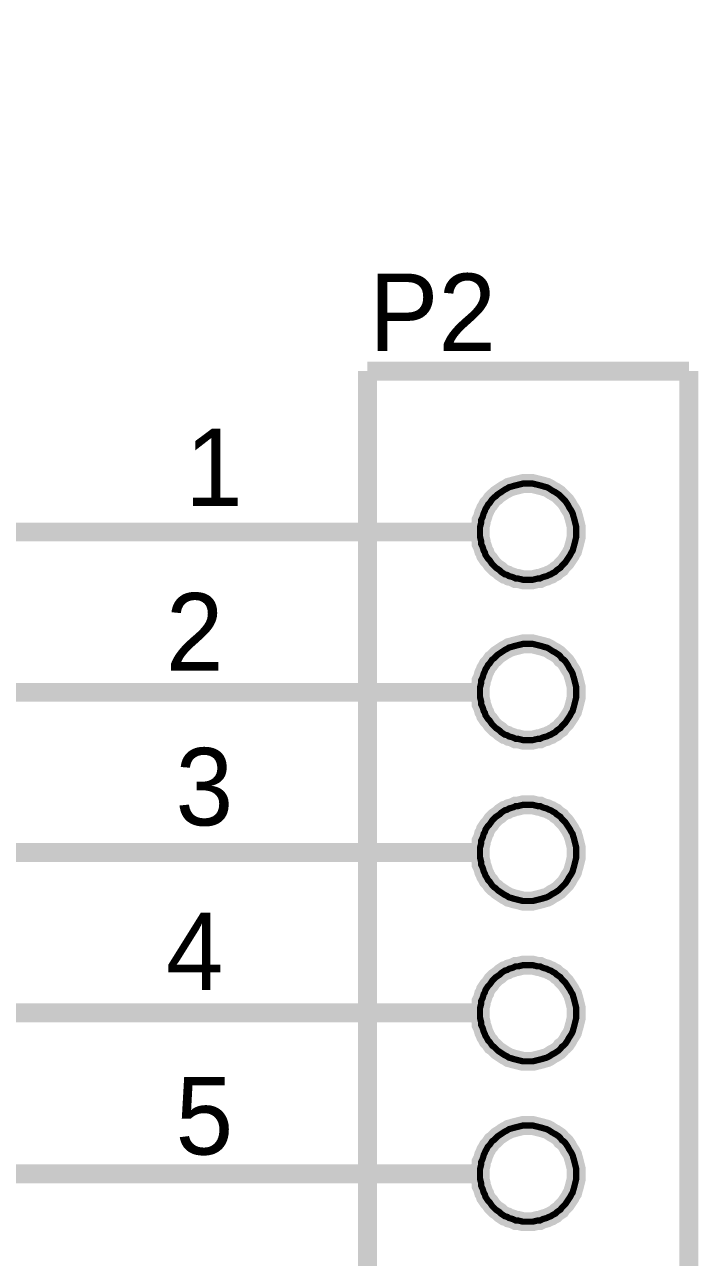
# Model space of a CAD drawing. Header units: millimetres. Extents: x 0 to 11.5, y 0 to 7.6.
# Drawn here: x 7.486 to 7.906, y 2.548 to 3.316 of the extents above; entities that cross this region are included whole.
import ezdxf

# ---------------------------------------------------------------- set-up
doc = ezdxf.new("R2010")
doc.units = ezdxf.units.MM
doc.header["$MEASUREMENT"] = 0
doc.layers.add('Sheet', color=255, linetype='Continuous')

msp = doc.modelspace()

# ---------------------------------------------------------------- linework, layer by layer
at = {"layer": 'Sheet'}
for points, const_width in [([(6.40015, 5.19974), (6.69979, 5.19974), (6.69979, 2.69996), (7.49995, 2.69996)], 0.0118), ([(6.40015, 4.99994), (6.89992, 4.99994), (6.89992, 2.79986), (7.49995, 2.79986)], 0.0118), ([(7.49995, 2.99966), (7.19994, 2.99966), (7.19994, 3.19984), (6.20002, 3.19984)], 0.0118), ([(7.89984, 3.09994), (7.69971, 3.09994)], 0.0118), ([(7.69971, 3.09994), (7.69971, 2.49978)], 0.0118), ([(7.89984, 2.49978), (7.89984, 3.09994)], 0.0118), ([(7.76981, 2.99966), (7.76981, 3.00117), (7.76981, 3.00268), (7.77019, 3.00419), (7.77057, 3.00569), (7.77057, 3.0072), (7.77132, 3.00871), (7.7717, 3.00984), (7.77207, 3.01135), (7.77283, 3.01286), (7.7732, 3.01399), (7.77396, 3.01512), (7.77471, 3.01663), (7.77584, 3.01776), (7.7766, 3.01889), (7.77735, 3.02002), (7.77848, 3.02115), (7.77961, 3.0219), (7.78074, 3.02304), (7.78187, 3.02379), (7.783, 3.02454), (7.78413, 3.0253), (7.78526, 3.02605), (7.78677, 3.02681), (7.7879, 3.02756), (7.78941, 3.02794), (7.79054, 3.02831), (7.79205, 3.02869), (7.79356, 3.02907), (7.79506, 3.02944), (7.79657, 3.02982), (7.79808, 3.02982), (7.79959, 3.02982)], 0.0118), ([(7.79959, 3.02982), (7.79959, 3.02982)], 0.0118), ([(7.79959, 3.02982), (7.80109, 3.02982), (7.8026, 3.02982), (7.80411, 3.02944), (7.80562, 3.02907), (7.80713, 3.02869), (7.80863, 3.02831), (7.80976, 3.02794), (7.81127, 3.02756), (7.81278, 3.02681), (7.81391, 3.02605), (7.81504, 3.0253), (7.81655, 3.02454), (7.81768, 3.02379), (7.81881, 3.02304), (7.81994, 3.0219), (7.82069, 3.02115), (7.82182, 3.02002), (7.82295, 3.01889), (7.82371, 3.01776), (7.82446, 3.01663), (7.82522, 3.01512), (7.82597, 3.01399), (7.82672, 3.01286), (7.82748, 3.01135), (7.82785, 3.00984), (7.82823, 3.00871), (7.82861, 3.0072), (7.82899, 3.00569), (7.82936, 3.00419), (7.82974, 3.00268), (7.82974, 3.00117), (7.82974, 2.99966)], 0.0118), ([(7.76981, 2.99966), (7.76981, 3.00117), (7.76981, 3.00268), (7.77019, 3.00419), (7.77057, 3.00569), (7.77057, 3.0072), (7.77132, 3.00871), (7.7717, 3.00984), (7.77207, 3.01135), (7.77283, 3.01286), (7.7732, 3.01399), (7.77396, 3.01512), (7.77471, 3.01663), (7.77584, 3.01776), (7.7766, 3.01889), (7.77735, 3.02002), (7.77848, 3.02115), (7.77961, 3.0219), (7.78074, 3.02304), (7.78187, 3.02379), (7.783, 3.02454), (7.78413, 3.0253), (7.78526, 3.02605), (7.78677, 3.02681), (7.7879, 3.02756), (7.78941, 3.02794), (7.79054, 3.02831), (7.79205, 3.02869), (7.79356, 3.02907), (7.79506, 3.02944), (7.79657, 3.02982), (7.79808, 3.02982), (7.79959, 3.02982)], 0.0039), ([(7.79959, 3.02982), (7.79959, 3.02982)], 0.0039), ([(7.79959, 3.02982), (7.80109, 3.02982), (7.8026, 3.02982), (7.80411, 3.02944), (7.80562, 3.02907), (7.80713, 3.02869), (7.80863, 3.02831), (7.80976, 3.02794), (7.81127, 3.02756), (7.81278, 3.02681), (7.81391, 3.02605), (7.81504, 3.0253), (7.81655, 3.02454), (7.81768, 3.02379), (7.81881, 3.02304), (7.81994, 3.0219), (7.82069, 3.02115), (7.82182, 3.02002), (7.82295, 3.01889), (7.82371, 3.01776), (7.82446, 3.01663), (7.82522, 3.01512), (7.82597, 3.01399), (7.82672, 3.01286), (7.82748, 3.01135), (7.82785, 3.00984), (7.82823, 3.00871), (7.82861, 3.0072), (7.82899, 3.00569), (7.82936, 3.00419), (7.82974, 3.00268), (7.82974, 3.00117), (7.82974, 2.99966)], 0.0039), ([(7.69971, 2.99966), (7.49995, 2.99966)], 0.0118), ([(7.69971, 2.99966), (7.76981, 2.99966)], 0.0118), ([(7.79959, 2.96988), (7.79808, 2.96988), (7.79657, 2.96988), (7.79506, 2.97026), (7.79356, 2.97063), (7.79205, 2.97063), (7.79054, 2.97139), (7.78941, 2.97177), (7.7879, 2.97214), (7.78677, 2.9729), (7.78526, 2.97327), (7.78413, 2.97403), (7.783, 2.97478), (7.78187, 2.97591), (7.78074, 2.97667), (7.77961, 2.97742), (7.77848, 2.97855), (7.77735, 2.97968), (7.7766, 2.98081), (7.77584, 2.98194), (7.77471, 2.98308), (7.77396, 2.98421), (7.7732, 2.98534), (7.77283, 2.98685), (7.77207, 2.98798), (7.7717, 2.98948), (7.77132, 2.99062), (7.77057, 2.99212), (7.77057, 2.99363), (7.77019, 2.99514), (7.76981, 2.99665), (7.76981, 2.99815), (7.76981, 2.99966)], 0.0118), ([(7.76981, 2.99966), (7.76981, 2.99966)], 0.0118), ([(7.82974, 2.99966), (7.82974, 2.99815), (7.82974, 2.99665), (7.82936, 2.99514), (7.82899, 2.99363), (7.82861, 2.99212), (7.82823, 2.99062), (7.82785, 2.98948), (7.82748, 2.98798), (7.82672, 2.98685), (7.82597, 2.98534), (7.82522, 2.98421), (7.82446, 2.98308), (7.82371, 2.98194), (7.82295, 2.98081), (7.82182, 2.97968), (7.82069, 2.97855), (7.81994, 2.97742), (7.81881, 2.97667), (7.81768, 2.97591), (7.81655, 2.97478), (7.81504, 2.97403), (7.81391, 2.97327), (7.81278, 2.9729), (7.81127, 2.97214), (7.80976, 2.97177), (7.80863, 2.97139), (7.80713, 2.97063), (7.80562, 2.97063), (7.80411, 2.97026), (7.8026, 2.96988), (7.80109, 2.96988), (7.79959, 2.96988)], 0.0118), ([(7.82974, 2.99966), (7.82974, 2.99966), (7.82974, 2.99966), (7.82974, 2.99966), (7.82974, 2.99966), (7.82974, 2.99966), (7.82974, 2.99966), (7.82974, 2.99966), (7.82974, 2.99966), (7.82974, 2.99966), (7.82974, 2.99966), (7.82974, 2.99966), (7.82974, 2.99966), (7.82974, 2.99966), (7.82974, 2.99966), (7.82974, 2.99966), (7.82974, 2.99966), (7.82974, 2.99966), (7.82974, 2.99966), (7.82974, 2.99966), (7.82974, 2.99966), (7.82974, 2.99966), (7.82974, 2.99966), (7.82974, 2.99966), (7.82974, 2.99966), (7.82974, 2.99966), (7.82974, 2.99966), (7.82974, 2.99966), (7.82974, 2.99966), (7.82974, 2.99966), (7.82974, 2.99966), (7.82974, 2.99966), (7.82974, 2.99966)], 0.0118), ([(7.82974, 2.99966), (7.82974, 2.99966)], 0.0118), ([(7.79959, 2.96988), (7.79808, 2.96988), (7.79657, 2.96988), (7.79506, 2.97026), (7.79356, 2.97063), (7.79205, 2.97063), (7.79054, 2.97139), (7.78941, 2.97177), (7.7879, 2.97214), (7.78677, 2.9729), (7.78526, 2.97327), (7.78413, 2.97403), (7.783, 2.97478), (7.78187, 2.97591), (7.78074, 2.97667), (7.77961, 2.97742), (7.77848, 2.97855), (7.77735, 2.97968), (7.7766, 2.98081), (7.77584, 2.98194), (7.77471, 2.98308), (7.77396, 2.98421), (7.7732, 2.98534), (7.77283, 2.98685), (7.77207, 2.98798), (7.7717, 2.98948), (7.77132, 2.99062), (7.77057, 2.99212), (7.77057, 2.99363), (7.77019, 2.99514), (7.76981, 2.99665), (7.76981, 2.99815), (7.76981, 2.99966)], 0.0039), ([(7.76981, 2.99966), (7.76981, 2.99966)], 0.0039), ([(7.82974, 2.99966), (7.82974, 2.99815), (7.82974, 2.99665), (7.82936, 2.99514), (7.82899, 2.99363), (7.82861, 2.99212), (7.82823, 2.99062), (7.82785, 2.98948), (7.82748, 2.98798), (7.82672, 2.98685), (7.82597, 2.98534), (7.82522, 2.98421), (7.82446, 2.98308), (7.82371, 2.98194), (7.82295, 2.98081), (7.82182, 2.97968), (7.82069, 2.97855), (7.81994, 2.97742), (7.81881, 2.97667), (7.81768, 2.97591), (7.81655, 2.97478), (7.81504, 2.97403), (7.81391, 2.97327), (7.81278, 2.9729), (7.81127, 2.97214), (7.80976, 2.97177), (7.80863, 2.97139), (7.80713, 2.97063), (7.80562, 2.97063), (7.80411, 2.97026), (7.8026, 2.96988), (7.80109, 2.96988), (7.79959, 2.96988)], 0.0039), ([(7.82974, 2.99966), (7.82974, 2.99966), (7.82974, 2.99966), (7.82974, 2.99966), (7.82974, 2.99966), (7.82974, 2.99966), (7.82974, 2.99966), (7.82974, 2.99966), (7.82974, 2.99966), (7.82974, 2.99966), (7.82974, 2.99966), (7.82974, 2.99966), (7.82974, 2.99966), (7.82974, 2.99966), (7.82974, 2.99966), (7.82974, 2.99966), (7.82974, 2.99966), (7.82974, 2.99966), (7.82974, 2.99966), (7.82974, 2.99966), (7.82974, 2.99966), (7.82974, 2.99966), (7.82974, 2.99966), (7.82974, 2.99966), (7.82974, 2.99966), (7.82974, 2.99966), (7.82974, 2.99966), (7.82974, 2.99966), (7.82974, 2.99966), (7.82974, 2.99966), (7.82974, 2.99966), (7.82974, 2.99966), (7.82974, 2.99966)], 0.0039), ([(7.82974, 2.99966), (7.82974, 2.99966)], 0.0039), ([(7.76981, 2.89976), (7.76981, 2.90127), (7.76981, 2.90278), (7.77019, 2.90429), (7.77057, 2.90579), (7.77057, 2.9073), (7.77132, 2.90881), (7.7717, 2.90994), (7.77207, 2.91145), (7.77283, 2.91296), (7.7732, 2.91409), (7.77396, 2.91522), (7.77471, 2.91673), (7.77584, 2.91786), (7.7766, 2.91899), (7.77735, 2.92012), (7.77848, 2.92087), (7.77961, 2.922), (7.78074, 2.92313), (7.78187, 2.92389), (7.783, 2.92464), (7.78413, 2.9254), (7.78526, 2.92615), (7.78677, 2.9269), (7.7879, 2.92766), (7.78941, 2.92804), (7.79054, 2.92841), (7.79205, 2.92879), (7.79356, 2.92917), (7.79506, 2.92954), (7.79657, 2.92992), (7.79808, 2.92992), (7.79959, 2.92992)], 0.0118), ([(7.79959, 2.92992), (7.79959, 2.92992)], 0.0118), ([(7.79959, 2.92992), (7.80109, 2.92992), (7.8026, 2.92992), (7.80411, 2.92954), (7.80562, 2.92917), (7.80713, 2.92879), (7.80863, 2.92841), (7.80976, 2.92804), (7.81127, 2.92766), (7.81278, 2.9269), (7.81391, 2.92615), (7.81504, 2.9254), (7.81655, 2.92464), (7.81768, 2.92389), (7.81881, 2.92313), (7.81994, 2.922), (7.82069, 2.92087), (7.82182, 2.92012), (7.82295, 2.91899), (7.82371, 2.91786), (7.82446, 2.91673), (7.82522, 2.91522), (7.82597, 2.91409), (7.82672, 2.91296), (7.82748, 2.91145), (7.82785, 2.90994), (7.82823, 2.90881), (7.82861, 2.9073), (7.82899, 2.90579), (7.82936, 2.90429), (7.82974, 2.90278), (7.82974, 2.90127), (7.82974, 2.89976)], 0.0118), ([(7.76981, 2.89976), (7.76981, 2.90127), (7.76981, 2.90278), (7.77019, 2.90429), (7.77057, 2.90579), (7.77057, 2.9073), (7.77132, 2.90881), (7.7717, 2.90994), (7.77207, 2.91145), (7.77283, 2.91296), (7.7732, 2.91409), (7.77396, 2.91522), (7.77471, 2.91673), (7.77584, 2.91786), (7.7766, 2.91899), (7.77735, 2.92012), (7.77848, 2.92087), (7.77961, 2.922), (7.78074, 2.92313), (7.78187, 2.92389), (7.783, 2.92464), (7.78413, 2.9254), (7.78526, 2.92615), (7.78677, 2.9269), (7.7879, 2.92766), (7.78941, 2.92804), (7.79054, 2.92841), (7.79205, 2.92879), (7.79356, 2.92917), (7.79506, 2.92954), (7.79657, 2.92992), (7.79808, 2.92992), (7.79959, 2.92992)], 0.0039), ([(7.79959, 2.92992), (7.79959, 2.92992)], 0.0039), ([(7.79959, 2.92992), (7.80109, 2.92992), (7.8026, 2.92992), (7.80411, 2.92954), (7.80562, 2.92917), (7.80713, 2.92879), (7.80863, 2.92841), (7.80976, 2.92804), (7.81127, 2.92766), (7.81278, 2.9269), (7.81391, 2.92615), (7.81504, 2.9254), (7.81655, 2.92464), (7.81768, 2.92389), (7.81881, 2.92313), (7.81994, 2.922), (7.82069, 2.92087), (7.82182, 2.92012), (7.82295, 2.91899), (7.82371, 2.91786), (7.82446, 2.91673), (7.82522, 2.91522), (7.82597, 2.91409), (7.82672, 2.91296), (7.82748, 2.91145), (7.82785, 2.90994), (7.82823, 2.90881), (7.82861, 2.9073), (7.82899, 2.90579), (7.82936, 2.90429), (7.82974, 2.90278), (7.82974, 2.90127), (7.82974, 2.89976)], 0.0039), ([(7.49995, 2.89976), (7.19994, 2.89976), (7.19994, 2.59968), (7.49995, 2.59968)], 0.0118), ([(7.69971, 2.89976), (7.49995, 2.89976)], 0.0118), ([(7.69971, 2.89976), (7.76981, 2.89976)], 0.0118), ([(7.79959, 2.86998), (7.79808, 2.86998), (7.79657, 2.86998), (7.79506, 2.87036), (7.79356, 2.87073), (7.79205, 2.87073), (7.79054, 2.87149), (7.78941, 2.87187), (7.7879, 2.87224), (7.78677, 2.873), (7.78526, 2.87337), (7.78413, 2.87413), (7.783, 2.87488), (7.78187, 2.87601), (7.78074, 2.87677), (7.77961, 2.87752), (7.77848, 2.87865), (7.77735, 2.87978), (7.7766, 2.88091), (7.77584, 2.88204), (7.77471, 2.88317), (7.77396, 2.88431), (7.7732, 2.88544), (7.77283, 2.88694), (7.77207, 2.88808), (7.7717, 2.88958), (7.77132, 2.89071), (7.77057, 2.89222), (7.77057, 2.89373), (7.77019, 2.89524), (7.76981, 2.89675), (7.76981, 2.89825), (7.76981, 2.89976)], 0.0118), ([(7.76981, 2.89976), (7.76981, 2.89976)], 0.0118), ([(7.82974, 2.89976), (7.82974, 2.89825), (7.82974, 2.89675), (7.82936, 2.89524), (7.82899, 2.89373), (7.82861, 2.89222), (7.82823, 2.89071), (7.82785, 2.88958), (7.82748, 2.88808), (7.82672, 2.88694), (7.82597, 2.88544), (7.82522, 2.88431), (7.82446, 2.88317), (7.82371, 2.88204), (7.82295, 2.88091), (7.82182, 2.87978), (7.82069, 2.87865), (7.81994, 2.87752), (7.81881, 2.87677), (7.81768, 2.87601), (7.81655, 2.87488), (7.81504, 2.87413), (7.81391, 2.87337), (7.81278, 2.873), (7.81127, 2.87224), (7.80976, 2.87187), (7.80863, 2.87149), (7.80713, 2.87073), (7.80562, 2.87073), (7.80411, 2.87036), (7.8026, 2.86998), (7.80109, 2.86998), (7.79959, 2.86998)], 0.0118), ([(7.82974, 2.89976), (7.82974, 2.89976), (7.82974, 2.89976), (7.82974, 2.89976), (7.82974, 2.89976), (7.82974, 2.89976), (7.82974, 2.89976), (7.82974, 2.89976), (7.82974, 2.89976), (7.82974, 2.89976), (7.82974, 2.89976), (7.82974, 2.89976), (7.82974, 2.89976), (7.82974, 2.89976), (7.82974, 2.89976), (7.82974, 2.89976), (7.82974, 2.89976), (7.82974, 2.89976), (7.82974, 2.89976), (7.82974, 2.89976), (7.82974, 2.89976), (7.82974, 2.89976), (7.82974, 2.89976), (7.82974, 2.89976), (7.82974, 2.89976), (7.82974, 2.89976), (7.82974, 2.89976), (7.82974, 2.89976), (7.82974, 2.89976), (7.82974, 2.89976), (7.82974, 2.89976), (7.82974, 2.89976), (7.82974, 2.89976)], 0.0118), ([(7.82974, 2.89976), (7.82974, 2.89976)], 0.0118), ([(7.79959, 2.86998), (7.79808, 2.86998), (7.79657, 2.86998), (7.79506, 2.87036), (7.79356, 2.87073), (7.79205, 2.87073), (7.79054, 2.87149), (7.78941, 2.87187), (7.7879, 2.87224), (7.78677, 2.873), (7.78526, 2.87337), (7.78413, 2.87413), (7.783, 2.87488), (7.78187, 2.87601), (7.78074, 2.87677), (7.77961, 2.87752), (7.77848, 2.87865), (7.77735, 2.87978), (7.7766, 2.88091), (7.77584, 2.88204), (7.77471, 2.88317), (7.77396, 2.88431), (7.7732, 2.88544), (7.77283, 2.88694), (7.77207, 2.88808), (7.7717, 2.88958), (7.77132, 2.89071), (7.77057, 2.89222), (7.77057, 2.89373), (7.77019, 2.89524), (7.76981, 2.89675), (7.76981, 2.89825), (7.76981, 2.89976)], 0.0039), ([(7.76981, 2.89976), (7.76981, 2.89976)], 0.0039), ([(7.82974, 2.89976), (7.82974, 2.89825), (7.82974, 2.89675), (7.82936, 2.89524), (7.82899, 2.89373), (7.82861, 2.89222), (7.82823, 2.89071), (7.82785, 2.88958), (7.82748, 2.88808), (7.82672, 2.88694), (7.82597, 2.88544), (7.82522, 2.88431), (7.82446, 2.88317), (7.82371, 2.88204), (7.82295, 2.88091), (7.82182, 2.87978), (7.82069, 2.87865), (7.81994, 2.87752), (7.81881, 2.87677), (7.81768, 2.87601), (7.81655, 2.87488), (7.81504, 2.87413), (7.81391, 2.87337), (7.81278, 2.873), (7.81127, 2.87224), (7.80976, 2.87187), (7.80863, 2.87149), (7.80713, 2.87073), (7.80562, 2.87073), (7.80411, 2.87036), (7.8026, 2.86998), (7.80109, 2.86998), (7.79959, 2.86998)], 0.0039), ([(7.82974, 2.89976), (7.82974, 2.89976), (7.82974, 2.89976), (7.82974, 2.89976), (7.82974, 2.89976), (7.82974, 2.89976), (7.82974, 2.89976), (7.82974, 2.89976), (7.82974, 2.89976), (7.82974, 2.89976), (7.82974, 2.89976), (7.82974, 2.89976), (7.82974, 2.89976), (7.82974, 2.89976), (7.82974, 2.89976), (7.82974, 2.89976), (7.82974, 2.89976), (7.82974, 2.89976), (7.82974, 2.89976), (7.82974, 2.89976), (7.82974, 2.89976), (7.82974, 2.89976), (7.82974, 2.89976), (7.82974, 2.89976), (7.82974, 2.89976), (7.82974, 2.89976), (7.82974, 2.89976), (7.82974, 2.89976), (7.82974, 2.89976), (7.82974, 2.89976), (7.82974, 2.89976), (7.82974, 2.89976), (7.82974, 2.89976)], 0.0039), ([(7.82974, 2.89976), (7.82974, 2.89976)], 0.0039), ([(7.76981, 2.79986), (7.76981, 2.80137), (7.76981, 2.80288), (7.77019, 2.80438), (7.77057, 2.80589), (7.77057, 2.8074), (7.77132, 2.80891), (7.7717, 2.81004), (7.77207, 2.81155), (7.77283, 2.81268), (7.7732, 2.81419), (7.77396, 2.81532), (7.77471, 2.81645), (7.77584, 2.81758), (7.7766, 2.81871), (7.77735, 2.81984), (7.77848, 2.82097), (7.77961, 2.8221), (7.78074, 2.82286), (7.78187, 2.82361), (7.783, 2.82474), (7.78413, 2.8255), (7.78526, 2.82625), (7.78677, 2.82663), (7.7879, 2.82738), (7.78941, 2.82776), (7.79054, 2.82813), (7.79205, 2.82889), (7.79356, 2.82889), (7.79506, 2.82927), (7.79657, 2.82964), (7.79808, 2.82964), (7.79959, 2.82964)], 0.0118), ([(7.79959, 2.82964), (7.79959, 2.82964)], 0.0118), ([(7.79959, 2.82964), (7.80109, 2.82964), (7.8026, 2.82964), (7.80411, 2.82927), (7.80562, 2.82889), (7.80713, 2.82889), (7.80863, 2.82813), (7.80976, 2.82776), (7.81127, 2.82738), (7.81278, 2.82663), (7.81391, 2.82625), (7.81504, 2.8255), (7.81655, 2.82474), (7.81768, 2.82361), (7.81881, 2.82286), (7.81994, 2.8221), (7.82069, 2.82097), (7.82182, 2.81984), (7.82295, 2.81871), (7.82371, 2.81758), (7.82446, 2.81645), (7.82522, 2.81532), (7.82597, 2.81419), (7.82672, 2.81268), (7.82748, 2.81155), (7.82785, 2.81004), (7.82823, 2.80891), (7.82861, 2.8074), (7.82899, 2.80589), (7.82936, 2.80438), (7.82974, 2.80288), (7.82974, 2.80137), (7.82974, 2.79986)], 0.0118), ([(7.76981, 2.79986), (7.76981, 2.80137), (7.76981, 2.80288), (7.77019, 2.80438), (7.77057, 2.80589), (7.77057, 2.8074), (7.77132, 2.80891), (7.7717, 2.81004), (7.77207, 2.81155), (7.77283, 2.81268), (7.7732, 2.81419), (7.77396, 2.81532), (7.77471, 2.81645), (7.77584, 2.81758), (7.7766, 2.81871), (7.77735, 2.81984), (7.77848, 2.82097), (7.77961, 2.8221), (7.78074, 2.82286), (7.78187, 2.82361), (7.783, 2.82474), (7.78413, 2.8255), (7.78526, 2.82625), (7.78677, 2.82663), (7.7879, 2.82738), (7.78941, 2.82776), (7.79054, 2.82813), (7.79205, 2.82889), (7.79356, 2.82889), (7.79506, 2.82927), (7.79657, 2.82964), (7.79808, 2.82964), (7.79959, 2.82964)], 0.0039), ([(7.79959, 2.82964), (7.79959, 2.82964)], 0.0039), ([(7.79959, 2.82964), (7.80109, 2.82964), (7.8026, 2.82964), (7.80411, 2.82927), (7.80562, 2.82889), (7.80713, 2.82889), (7.80863, 2.82813), (7.80976, 2.82776), (7.81127, 2.82738), (7.81278, 2.82663), (7.81391, 2.82625), (7.81504, 2.8255), (7.81655, 2.82474), (7.81768, 2.82361), (7.81881, 2.82286), (7.81994, 2.8221), (7.82069, 2.82097), (7.82182, 2.81984), (7.82295, 2.81871), (7.82371, 2.81758), (7.82446, 2.81645), (7.82522, 2.81532), (7.82597, 2.81419), (7.82672, 2.81268), (7.82748, 2.81155), (7.82785, 2.81004), (7.82823, 2.80891), (7.82861, 2.8074), (7.82899, 2.80589), (7.82936, 2.80438), (7.82974, 2.80288), (7.82974, 2.80137), (7.82974, 2.79986)], 0.0039), ([(7.69971, 2.79986), (7.49995, 2.79986)], 0.0118), ([(7.69971, 2.79986), (7.76981, 2.79986)], 0.0118), ([(7.79959, 2.7697), (7.79808, 2.7697), (7.79657, 2.7697), (7.79506, 2.77008), (7.79356, 2.77046), (7.79205, 2.77083), (7.79054, 2.77121), (7.78941, 2.77159), (7.7879, 2.77196), (7.78677, 2.77272), (7.78526, 2.77347), (7.78413, 2.77423), (7.783, 2.77498), (7.78187, 2.77573), (7.78074, 2.77649), (7.77961, 2.77762), (7.77848, 2.77837), (7.77735, 2.7795), (7.7766, 2.78063), (7.77584, 2.78177), (7.77471, 2.7829), (7.77396, 2.7844), (7.7732, 2.78554), (7.77283, 2.78667), (7.77207, 2.78817), (7.7717, 2.78968), (7.77132, 2.79081), (7.77057, 2.79232), (7.77057, 2.79383), (7.77019, 2.79534), (7.76981, 2.79685), (7.76981, 2.79835), (7.76981, 2.79986)], 0.0118), ([(7.76981, 2.79986), (7.76981, 2.79986)], 0.0118), ([(7.82974, 2.79986), (7.82974, 2.79835), (7.82974, 2.79685), (7.82936, 2.79534), (7.82899, 2.79383), (7.82861, 2.79232), (7.82823, 2.79081), (7.82785, 2.78968), (7.82748, 2.78817), (7.82672, 2.78667), (7.82597, 2.78554), (7.82522, 2.7844), (7.82446, 2.7829), (7.82371, 2.78177), (7.82295, 2.78063), (7.82182, 2.7795), (7.82069, 2.77837), (7.81994, 2.77762), (7.81881, 2.77649), (7.81768, 2.77573), (7.81655, 2.77498), (7.81504, 2.77423), (7.81391, 2.77347), (7.81278, 2.77272), (7.81127, 2.77196), (7.80976, 2.77159), (7.80863, 2.77121), (7.80713, 2.77083), (7.80562, 2.77046), (7.80411, 2.77008), (7.8026, 2.7697), (7.80109, 2.7697), (7.79959, 2.7697)], 0.0118), ([(7.82974, 2.79986), (7.82974, 2.79986), (7.82974, 2.79986), (7.82974, 2.79986), (7.82974, 2.79986), (7.82974, 2.79986), (7.82974, 2.79986), (7.82974, 2.79986), (7.82974, 2.79986), (7.82974, 2.79986), (7.82974, 2.79986), (7.82974, 2.79986), (7.82974, 2.79986), (7.82974, 2.79986), (7.82974, 2.79986), (7.82974, 2.79986), (7.82974, 2.79986), (7.82974, 2.79986), (7.82974, 2.79986), (7.82974, 2.79986), (7.82974, 2.79986), (7.82974, 2.79986), (7.82974, 2.79986), (7.82974, 2.79986), (7.82974, 2.79986), (7.82974, 2.79986), (7.82974, 2.79986), (7.82974, 2.79986), (7.82974, 2.79986), (7.82974, 2.79986), (7.82974, 2.79986), (7.82974, 2.79986), (7.82974, 2.79986)], 0.0118), ([(7.82974, 2.79986), (7.82974, 2.79986)], 0.0118), ([(7.79959, 2.7697), (7.79808, 2.7697), (7.79657, 2.7697), (7.79506, 2.77008), (7.79356, 2.77046), (7.79205, 2.77083), (7.79054, 2.77121), (7.78941, 2.77159), (7.7879, 2.77196), (7.78677, 2.77272), (7.78526, 2.77347), (7.78413, 2.77423), (7.783, 2.77498), (7.78187, 2.77573), (7.78074, 2.77649), (7.77961, 2.77762), (7.77848, 2.77837), (7.77735, 2.7795), (7.7766, 2.78063), (7.77584, 2.78177), (7.77471, 2.7829), (7.77396, 2.7844), (7.7732, 2.78554), (7.77283, 2.78667), (7.77207, 2.78817), (7.7717, 2.78968), (7.77132, 2.79081), (7.77057, 2.79232), (7.77057, 2.79383), (7.77019, 2.79534), (7.76981, 2.79685), (7.76981, 2.79835), (7.76981, 2.79986)], 0.0039), ([(7.76981, 2.79986), (7.76981, 2.79986)], 0.0039), ([(7.82974, 2.79986), (7.82974, 2.79835), (7.82974, 2.79685), (7.82936, 2.79534), (7.82899, 2.79383), (7.82861, 2.79232), (7.82823, 2.79081), (7.82785, 2.78968), (7.82748, 2.78817), (7.82672, 2.78667), (7.82597, 2.78554), (7.82522, 2.7844), (7.82446, 2.7829), (7.82371, 2.78177), (7.82295, 2.78063), (7.82182, 2.7795), (7.82069, 2.77837), (7.81994, 2.77762), (7.81881, 2.77649), (7.81768, 2.77573), (7.81655, 2.77498), (7.81504, 2.77423), (7.81391, 2.77347), (7.81278, 2.77272), (7.81127, 2.77196), (7.80976, 2.77159), (7.80863, 2.77121), (7.80713, 2.77083), (7.80562, 2.77046), (7.80411, 2.77008), (7.8026, 2.7697), (7.80109, 2.7697), (7.79959, 2.7697)], 0.0039), ([(7.82974, 2.79986), (7.82974, 2.79986), (7.82974, 2.79986), (7.82974, 2.79986), (7.82974, 2.79986), (7.82974, 2.79986), (7.82974, 2.79986), (7.82974, 2.79986), (7.82974, 2.79986), (7.82974, 2.79986), (7.82974, 2.79986), (7.82974, 2.79986), (7.82974, 2.79986), (7.82974, 2.79986), (7.82974, 2.79986), (7.82974, 2.79986), (7.82974, 2.79986), (7.82974, 2.79986), (7.82974, 2.79986), (7.82974, 2.79986), (7.82974, 2.79986), (7.82974, 2.79986), (7.82974, 2.79986), (7.82974, 2.79986), (7.82974, 2.79986), (7.82974, 2.79986), (7.82974, 2.79986), (7.82974, 2.79986), (7.82974, 2.79986), (7.82974, 2.79986), (7.82974, 2.79986), (7.82974, 2.79986), (7.82974, 2.79986)], 0.0039), ([(7.82974, 2.79986), (7.82974, 2.79986)], 0.0039), ([(7.76981, 2.69996), (7.76981, 2.70147), (7.76981, 2.70298), (7.77019, 2.70448), (7.77057, 2.70599), (7.77057, 2.7075), (7.77132, 2.70901), (7.7717, 2.71014), (7.77207, 2.71165), (7.77283, 2.71278), (7.7732, 2.71429), (7.77396, 2.71542), (7.77471, 2.71655), (7.77584, 2.71768), (7.7766, 2.71881), (7.77735, 2.71994), (7.77848, 2.72107), (7.77961, 2.7222), (7.78074, 2.72296), (7.78187, 2.72371), (7.783, 2.72484), (7.78413, 2.7256), (7.78526, 2.72635), (7.78677, 2.72673), (7.7879, 2.72748), (7.78941, 2.72786), (7.79054, 2.72823), (7.79205, 2.72899), (7.79356, 2.72899), (7.79506, 2.72937), (7.79657, 2.72974), (7.79808, 2.72974), (7.79959, 2.72974)], 0.0118), ([(7.79959, 2.72974), (7.79959, 2.72974)], 0.0118), ([(7.79959, 2.72974), (7.80109, 2.72974), (7.8026, 2.72974), (7.80411, 2.72937), (7.80562, 2.72899), (7.80713, 2.72899), (7.80863, 2.72823), (7.80976, 2.72786), (7.81127, 2.72748), (7.81278, 2.72673), (7.81391, 2.72635), (7.81504, 2.7256), (7.81655, 2.72484), (7.81768, 2.72371), (7.81881, 2.72296), (7.81994, 2.7222), (7.82069, 2.72107), (7.82182, 2.71994), (7.82295, 2.71881), (7.82371, 2.71768), (7.82446, 2.71655), (7.82522, 2.71542), (7.82597, 2.71429), (7.82672, 2.71278), (7.82748, 2.71165), (7.82785, 2.71014), (7.82823, 2.70901), (7.82861, 2.7075), (7.82899, 2.70599), (7.82936, 2.70448), (7.82974, 2.70298), (7.82974, 2.70147), (7.82974, 2.69996)], 0.0118), ([(7.76981, 2.69996), (7.76981, 2.70147), (7.76981, 2.70298), (7.77019, 2.70448), (7.77057, 2.70599), (7.77057, 2.7075), (7.77132, 2.70901), (7.7717, 2.71014), (7.77207, 2.71165), (7.77283, 2.71278), (7.7732, 2.71429), (7.77396, 2.71542), (7.77471, 2.71655), (7.77584, 2.71768), (7.7766, 2.71881), (7.77735, 2.71994), (7.77848, 2.72107), (7.77961, 2.7222), (7.78074, 2.72296), (7.78187, 2.72371), (7.783, 2.72484), (7.78413, 2.7256), (7.78526, 2.72635), (7.78677, 2.72673), (7.7879, 2.72748), (7.78941, 2.72786), (7.79054, 2.72823), (7.79205, 2.72899), (7.79356, 2.72899), (7.79506, 2.72937), (7.79657, 2.72974), (7.79808, 2.72974), (7.79959, 2.72974)], 0.0039), ([(7.79959, 2.72974), (7.79959, 2.72974)], 0.0039), ([(7.79959, 2.72974), (7.80109, 2.72974), (7.8026, 2.72974), (7.80411, 2.72937), (7.80562, 2.72899), (7.80713, 2.72899), (7.80863, 2.72823), (7.80976, 2.72786), (7.81127, 2.72748), (7.81278, 2.72673), (7.81391, 2.72635), (7.81504, 2.7256), (7.81655, 2.72484), (7.81768, 2.72371), (7.81881, 2.72296), (7.81994, 2.7222), (7.82069, 2.72107), (7.82182, 2.71994), (7.82295, 2.71881), (7.82371, 2.71768), (7.82446, 2.71655), (7.82522, 2.71542), (7.82597, 2.71429), (7.82672, 2.71278), (7.82748, 2.71165), (7.82785, 2.71014), (7.82823, 2.70901), (7.82861, 2.7075), (7.82899, 2.70599), (7.82936, 2.70448), (7.82974, 2.70298), (7.82974, 2.70147), (7.82974, 2.69996)], 0.0039), ([(7.69971, 2.69996), (7.49995, 2.69996)], 0.0118), ([(7.69971, 2.69996), (7.76981, 2.69996)], 0.0118), ([(7.79959, 2.6698), (7.79808, 2.6698), (7.79657, 2.6698), (7.79506, 2.67018), (7.79356, 2.67056), (7.79205, 2.67093), (7.79054, 2.67131), (7.78941, 2.67169), (7.7879, 2.67206), (7.78677, 2.67282), (7.78526, 2.67357), (7.78413, 2.67433), (7.783, 2.67508), (7.78187, 2.67583), (7.78074, 2.67659), (7.77961, 2.67772), (7.77848, 2.67885), (7.77735, 2.6796), (7.7766, 2.68073), (7.77584, 2.68187), (7.77471, 2.683), (7.77396, 2.6845), (7.7732, 2.68563), (7.77283, 2.68677), (7.77207, 2.68827), (7.7717, 2.68978), (7.77132, 2.69091), (7.77057, 2.69242), (7.77057, 2.69393), (7.77019, 2.69544), (7.76981, 2.69694), (7.76981, 2.69845), (7.76981, 2.69996)], 0.0118), ([(7.76981, 2.69996), (7.76981, 2.69996)], 0.0118), ([(7.82974, 2.69996), (7.82974, 2.69845), (7.82974, 2.69694), (7.82936, 2.69544), (7.82899, 2.69393), (7.82861, 2.69242), (7.82823, 2.69091), (7.82785, 2.68978), (7.82748, 2.68827), (7.82672, 2.68677), (7.82597, 2.68563), (7.82522, 2.6845), (7.82446, 2.683), (7.82371, 2.68187), (7.82295, 2.68073), (7.82182, 2.6796), (7.82069, 2.67885), (7.81994, 2.67772), (7.81881, 2.67659), (7.81768, 2.67583), (7.81655, 2.67508), (7.81504, 2.67433), (7.81391, 2.67357), (7.81278, 2.67282), (7.81127, 2.67206), (7.80976, 2.67169), (7.80863, 2.67131), (7.80713, 2.67093), (7.80562, 2.67056), (7.80411, 2.67018), (7.8026, 2.6698), (7.80109, 2.6698), (7.79959, 2.6698)], 0.0118), ([(7.82974, 2.69996), (7.82974, 2.69996), (7.82974, 2.69996), (7.82974, 2.69996), (7.82974, 2.69996), (7.82974, 2.69996), (7.82974, 2.69996), (7.82974, 2.69996), (7.82974, 2.69996), (7.82974, 2.69996), (7.82974, 2.69996), (7.82974, 2.69996), (7.82974, 2.69996), (7.82974, 2.69996), (7.82974, 2.69996), (7.82974, 2.69996), (7.82974, 2.69996), (7.82974, 2.69996), (7.82974, 2.69996), (7.82974, 2.69996), (7.82974, 2.69996), (7.82974, 2.69996), (7.82974, 2.69996), (7.82974, 2.69996), (7.82974, 2.69996), (7.82974, 2.69996), (7.82974, 2.69996), (7.82974, 2.69996), (7.82974, 2.69996), (7.82974, 2.69996), (7.82974, 2.69996), (7.82974, 2.69996), (7.82974, 2.69996)], 0.0118), ([(7.82974, 2.69996), (7.82974, 2.69996)], 0.0118), ([(7.79959, 2.6698), (7.79808, 2.6698), (7.79657, 2.6698), (7.79506, 2.67018), (7.79356, 2.67056), (7.79205, 2.67093), (7.79054, 2.67131), (7.78941, 2.67169), (7.7879, 2.67206), (7.78677, 2.67282), (7.78526, 2.67357), (7.78413, 2.67433), (7.783, 2.67508), (7.78187, 2.67583), (7.78074, 2.67659), (7.77961, 2.67772), (7.77848, 2.67885), (7.77735, 2.6796), (7.7766, 2.68073), (7.77584, 2.68187), (7.77471, 2.683), (7.77396, 2.6845), (7.7732, 2.68563), (7.77283, 2.68677), (7.77207, 2.68827), (7.7717, 2.68978), (7.77132, 2.69091), (7.77057, 2.69242), (7.77057, 2.69393), (7.77019, 2.69544), (7.76981, 2.69694), (7.76981, 2.69845), (7.76981, 2.69996)], 0.0039), ([(7.76981, 2.69996), (7.76981, 2.69996)], 0.0039), ([(7.82974, 2.69996), (7.82974, 2.69845), (7.82974, 2.69694), (7.82936, 2.69544), (7.82899, 2.69393), (7.82861, 2.69242), (7.82823, 2.69091), (7.82785, 2.68978), (7.82748, 2.68827), (7.82672, 2.68677), (7.82597, 2.68563), (7.82522, 2.6845), (7.82446, 2.683), (7.82371, 2.68187), (7.82295, 2.68073), (7.82182, 2.6796), (7.82069, 2.67885), (7.81994, 2.67772), (7.81881, 2.67659), (7.81768, 2.67583), (7.81655, 2.67508), (7.81504, 2.67433), (7.81391, 2.67357), (7.81278, 2.67282), (7.81127, 2.67206), (7.80976, 2.67169), (7.80863, 2.67131), (7.80713, 2.67093), (7.80562, 2.67056), (7.80411, 2.67018), (7.8026, 2.6698), (7.80109, 2.6698), (7.79959, 2.6698)], 0.0039), ([(7.82974, 2.69996), (7.82974, 2.69996), (7.82974, 2.69996), (7.82974, 2.69996), (7.82974, 2.69996), (7.82974, 2.69996), (7.82974, 2.69996), (7.82974, 2.69996), (7.82974, 2.69996), (7.82974, 2.69996), (7.82974, 2.69996), (7.82974, 2.69996), (7.82974, 2.69996), (7.82974, 2.69996), (7.82974, 2.69996), (7.82974, 2.69996), (7.82974, 2.69996), (7.82974, 2.69996), (7.82974, 2.69996), (7.82974, 2.69996), (7.82974, 2.69996), (7.82974, 2.69996), (7.82974, 2.69996), (7.82974, 2.69996), (7.82974, 2.69996), (7.82974, 2.69996), (7.82974, 2.69996), (7.82974, 2.69996), (7.82974, 2.69996), (7.82974, 2.69996), (7.82974, 2.69996), (7.82974, 2.69996), (7.82974, 2.69996)], 0.0039), ([(7.82974, 2.69996), (7.82974, 2.69996)], 0.0039), ([(7.76981, 2.59968), (7.76981, 2.60119), (7.76981, 2.6027), (7.77019, 2.60421), (7.77057, 2.60571), (7.77057, 2.60722), (7.77132, 2.60873), (7.7717, 2.60986), (7.77207, 2.61137), (7.77283, 2.61288), (7.7732, 2.61401), (7.77396, 2.61514), (7.77471, 2.61665), (7.77584, 2.61778), (7.7766, 2.61891), (7.77735, 2.62004), (7.77848, 2.62079), (7.77961, 2.62192), (7.78074, 2.62306), (7.78187, 2.62381), (7.783, 2.62456), (7.78413, 2.62532), (7.78526, 2.62607), (7.78677, 2.62683), (7.7879, 2.62758), (7.78941, 2.62796), (7.79054, 2.62833), (7.79205, 2.62871), (7.79356, 2.62909), (7.79506, 2.62946), (7.79657, 2.62984), (7.79808, 2.62984), (7.79959, 2.62984)], 0.0118), ([(7.79959, 2.62984), (7.79959, 2.62984)], 0.0118), ([(7.79959, 2.62984), (7.80109, 2.62984), (7.8026, 2.62984), (7.80411, 2.62946), (7.80562, 2.62909), (7.80713, 2.62871), (7.80863, 2.62833), (7.80976, 2.62796), (7.81127, 2.62758), (7.81278, 2.62683), (7.81391, 2.62607), (7.81504, 2.62532), (7.81655, 2.62456), (7.81768, 2.62381), (7.81881, 2.62306), (7.81994, 2.62192), (7.82069, 2.62079), (7.82182, 2.62004), (7.82295, 2.61891), (7.82371, 2.61778), (7.82446, 2.61665), (7.82522, 2.61514), (7.82597, 2.61401), (7.82672, 2.61288), (7.82748, 2.61137), (7.82785, 2.60986), (7.82823, 2.60873), (7.82861, 2.60722), (7.82899, 2.60571), (7.82936, 2.60421), (7.82974, 2.6027), (7.82974, 2.60119), (7.82974, 2.59968)], 0.0118), ([(7.76981, 2.59968), (7.76981, 2.60119), (7.76981, 2.6027), (7.77019, 2.60421), (7.77057, 2.60571), (7.77057, 2.60722), (7.77132, 2.60873), (7.7717, 2.60986), (7.77207, 2.61137), (7.77283, 2.61288), (7.7732, 2.61401), (7.77396, 2.61514), (7.77471, 2.61665), (7.77584, 2.61778), (7.7766, 2.61891), (7.77735, 2.62004), (7.77848, 2.62079), (7.77961, 2.62192), (7.78074, 2.62306), (7.78187, 2.62381), (7.783, 2.62456), (7.78413, 2.62532), (7.78526, 2.62607), (7.78677, 2.62683), (7.7879, 2.62758), (7.78941, 2.62796), (7.79054, 2.62833), (7.79205, 2.62871), (7.79356, 2.62909), (7.79506, 2.62946), (7.79657, 2.62984), (7.79808, 2.62984), (7.79959, 2.62984)], 0.0039), ([(7.79959, 2.62984), (7.79959, 2.62984)], 0.0039), ([(7.79959, 2.62984), (7.80109, 2.62984), (7.8026, 2.62984), (7.80411, 2.62946), (7.80562, 2.62909), (7.80713, 2.62871), (7.80863, 2.62833), (7.80976, 2.62796), (7.81127, 2.62758), (7.81278, 2.62683), (7.81391, 2.62607), (7.81504, 2.62532), (7.81655, 2.62456), (7.81768, 2.62381), (7.81881, 2.62306), (7.81994, 2.62192), (7.82069, 2.62079), (7.82182, 2.62004), (7.82295, 2.61891), (7.82371, 2.61778), (7.82446, 2.61665), (7.82522, 2.61514), (7.82597, 2.61401), (7.82672, 2.61288), (7.82748, 2.61137), (7.82785, 2.60986), (7.82823, 2.60873), (7.82861, 2.60722), (7.82899, 2.60571), (7.82936, 2.60421), (7.82974, 2.6027), (7.82974, 2.60119), (7.82974, 2.59968)], 0.0039), ([(7.69971, 2.59968), (7.49995, 2.59968)], 0.0118), ([(7.69971, 2.59968), (7.76981, 2.59968)], 0.0118), ([(7.79959, 2.5699), (7.79808, 2.5699), (7.79657, 2.5699), (7.79506, 2.57028), (7.79356, 2.57065), (7.79205, 2.57065), (7.79054, 2.57141), (7.78941, 2.57179), (7.7879, 2.57216), (7.78677, 2.57292), (7.78526, 2.57329), (7.78413, 2.57405), (7.783, 2.5748), (7.78187, 2.57593), (7.78074, 2.57669), (7.77961, 2.57744), (7.77848, 2.57857), (7.77735, 2.5797), (7.7766, 2.58083), (7.77584, 2.58196), (7.77471, 2.5831), (7.77396, 2.58423), (7.7732, 2.58536), (7.77283, 2.58687), (7.77207, 2.588), (7.7717, 2.5895), (7.77132, 2.59063), (7.77057, 2.59214), (7.77057, 2.59365), (7.77019, 2.59516), (7.76981, 2.59667), (7.76981, 2.59817), (7.76981, 2.59968)], 0.0118), ([(7.76981, 2.59968), (7.76981, 2.59968)], 0.0118), ([(7.82974, 2.59968), (7.82974, 2.59817), (7.82974, 2.59667), (7.82936, 2.59516), (7.82899, 2.59365), (7.82861, 2.59214), (7.82823, 2.59063), (7.82785, 2.5895), (7.82748, 2.588), (7.82672, 2.58687), (7.82597, 2.58536), (7.82522, 2.58423), (7.82446, 2.5831), (7.82371, 2.58196), (7.82295, 2.58083), (7.82182, 2.5797), (7.82069, 2.57857), (7.81994, 2.57744), (7.81881, 2.57669), (7.81768, 2.57593), (7.81655, 2.5748), (7.81504, 2.57405), (7.81391, 2.57329), (7.81278, 2.57292), (7.81127, 2.57216), (7.80976, 2.57179), (7.80863, 2.57141), (7.80713, 2.57065), (7.80562, 2.57065), (7.80411, 2.57028), (7.8026, 2.5699), (7.80109, 2.5699), (7.79959, 2.5699)], 0.0118), ([(7.82974, 2.59968), (7.82974, 2.59968), (7.82974, 2.59968), (7.82974, 2.59968), (7.82974, 2.59968), (7.82974, 2.59968), (7.82974, 2.59968), (7.82974, 2.59968), (7.82974, 2.59968), (7.82974, 2.59968), (7.82974, 2.59968), (7.82974, 2.59968), (7.82974, 2.59968), (7.82974, 2.59968), (7.82974, 2.59968), (7.82974, 2.59968), (7.82974, 2.59968), (7.82974, 2.59968), (7.82974, 2.59968), (7.82974, 2.59968), (7.82974, 2.59968), (7.82974, 2.59968), (7.82974, 2.59968), (7.82974, 2.59968), (7.82974, 2.59968), (7.82974, 2.59968), (7.82974, 2.59968), (7.82974, 2.59968), (7.82974, 2.59968), (7.82974, 2.59968), (7.82974, 2.59968), (7.82974, 2.59968), (7.82974, 2.59968)], 0.0118), ([(7.82974, 2.59968), (7.82974, 2.59968)], 0.0118), ([(7.79959, 2.5699), (7.79808, 2.5699), (7.79657, 2.5699), (7.79506, 2.57028), (7.79356, 2.57065), (7.79205, 2.57065), (7.79054, 2.57141), (7.78941, 2.57179), (7.7879, 2.57216), (7.78677, 2.57292), (7.78526, 2.57329), (7.78413, 2.57405), (7.783, 2.5748), (7.78187, 2.57593), (7.78074, 2.57669), (7.77961, 2.57744), (7.77848, 2.57857), (7.77735, 2.5797), (7.7766, 2.58083), (7.77584, 2.58196), (7.77471, 2.5831), (7.77396, 2.58423), (7.7732, 2.58536), (7.77283, 2.58687), (7.77207, 2.588), (7.7717, 2.5895), (7.77132, 2.59063), (7.77057, 2.59214), (7.77057, 2.59365), (7.77019, 2.59516), (7.76981, 2.59667), (7.76981, 2.59817), (7.76981, 2.59968)], 0.0039), ([(7.76981, 2.59968), (7.76981, 2.59968)], 0.0039), ([(7.82974, 2.59968), (7.82974, 2.59817), (7.82974, 2.59667), (7.82936, 2.59516), (7.82899, 2.59365), (7.82861, 2.59214), (7.82823, 2.59063), (7.82785, 2.5895), (7.82748, 2.588), (7.82672, 2.58687), (7.82597, 2.58536), (7.82522, 2.58423), (7.82446, 2.5831), (7.82371, 2.58196), (7.82295, 2.58083), (7.82182, 2.5797), (7.82069, 2.57857), (7.81994, 2.57744), (7.81881, 2.57669), (7.81768, 2.57593), (7.81655, 2.5748), (7.81504, 2.57405), (7.81391, 2.57329), (7.81278, 2.57292), (7.81127, 2.57216), (7.80976, 2.57179), (7.80863, 2.57141), (7.80713, 2.57065), (7.80562, 2.57065), (7.80411, 2.57028), (7.8026, 2.5699), (7.80109, 2.5699), (7.79959, 2.5699)], 0.0039), ([(7.82974, 2.59968), (7.82974, 2.59968), (7.82974, 2.59968), (7.82974, 2.59968), (7.82974, 2.59968), (7.82974, 2.59968), (7.82974, 2.59968), (7.82974, 2.59968), (7.82974, 2.59968), (7.82974, 2.59968), (7.82974, 2.59968), (7.82974, 2.59968), (7.82974, 2.59968), (7.82974, 2.59968), (7.82974, 2.59968), (7.82974, 2.59968), (7.82974, 2.59968), (7.82974, 2.59968), (7.82974, 2.59968), (7.82974, 2.59968), (7.82974, 2.59968), (7.82974, 2.59968), (7.82974, 2.59968), (7.82974, 2.59968), (7.82974, 2.59968), (7.82974, 2.59968), (7.82974, 2.59968), (7.82974, 2.59968), (7.82974, 2.59968), (7.82974, 2.59968), (7.82974, 2.59968), (7.82974, 2.59968), (7.82974, 2.59968)], 0.0039), ([(7.82974, 2.59968), (7.82974, 2.59968)], 0.0039)]:
    msp.add_lwpolyline(points, dxfattribs=dict(at, const_width=const_width))

# ---------------------------------------------------------------- texts
for s, height, p in [('P2', 0.048254, (7.70084, 3.11238)), ('1', 0.04825, (7.58626, 3.01587)), ('2', 0.04825, (7.5742, 2.91333)), ('3', 0.04825, (7.58023, 2.81683)), ('4', 0.04825, (7.5742, 2.71429)), ('5', 0.04825, (7.58023, 2.61175))]:
    msp.add_text(s, height=height, dxfattribs=at).set_placement(p)

doc.saveas('drawing.dxf')
